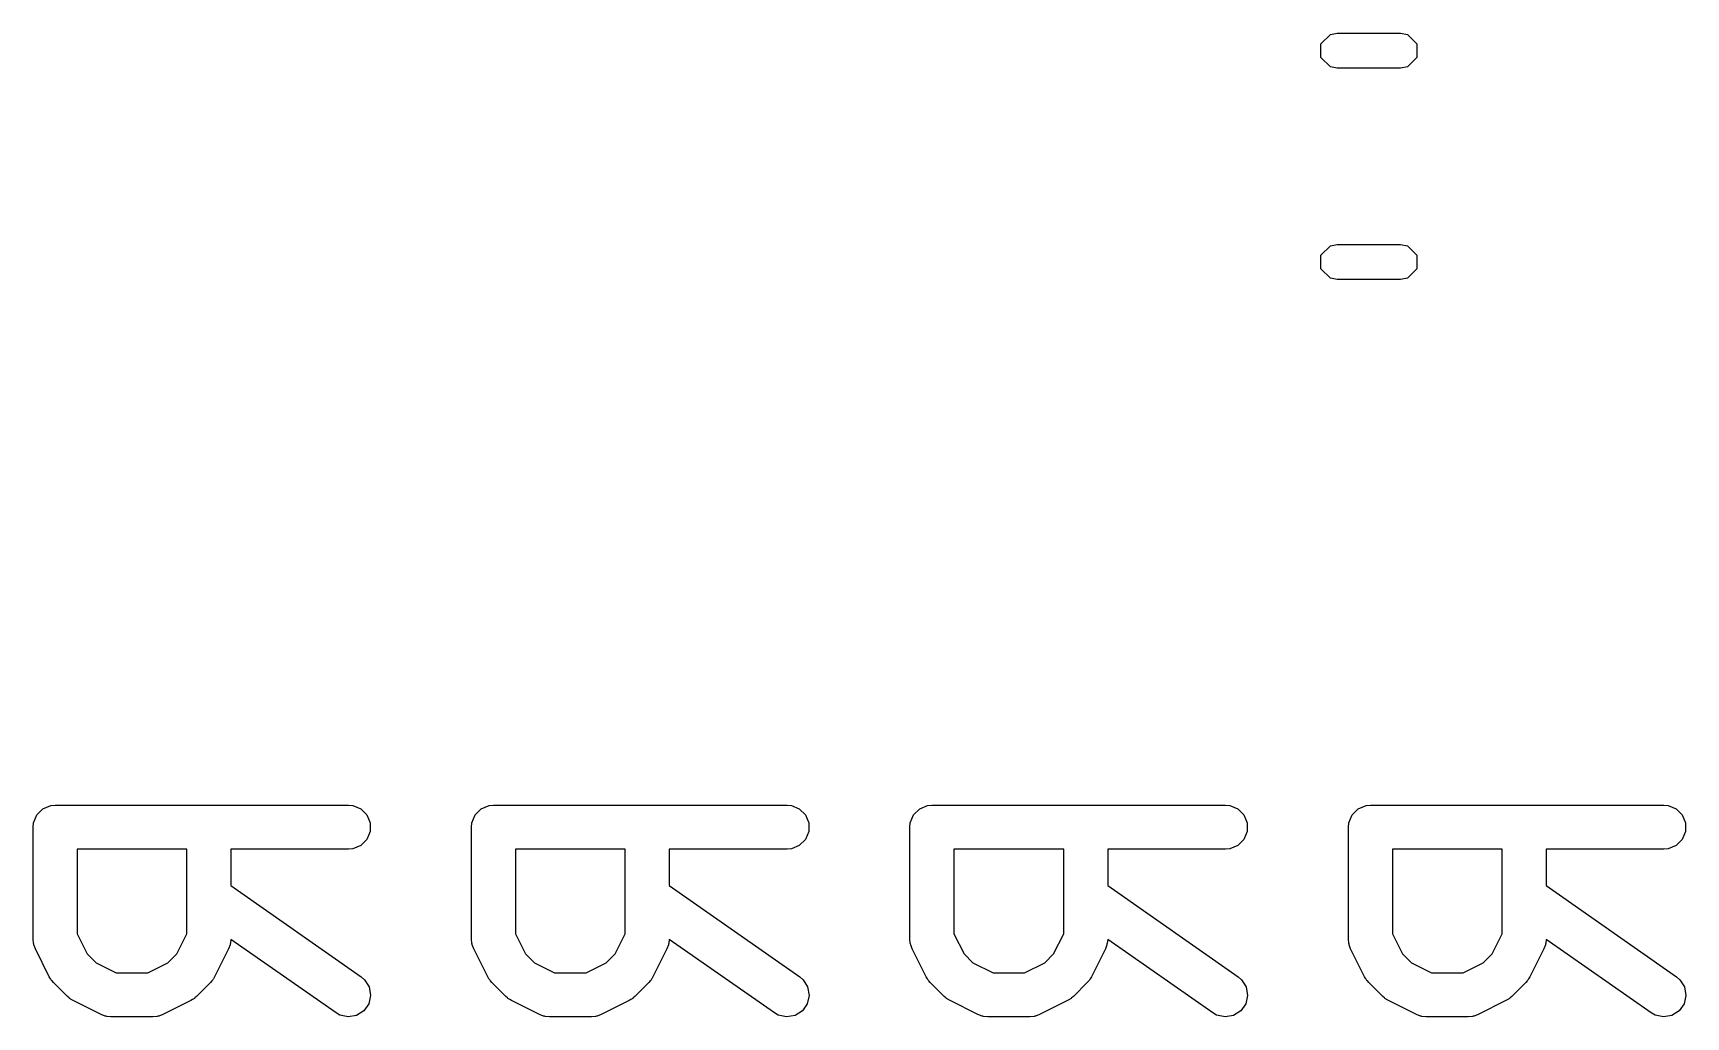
# Model space of a CAD drawing. Extents: x 3.99 to 8.09, y -5.39 to -1.7.
# Drawn here: x 6.1772 to 6.3988, y -2.7847 to -2.6528 of the extents above; entities that cross this region are included whole.
import ezdxf

# ---------------------------------------------------------------- set-up
doc = ezdxf.new("R2010")
doc.units = 0
doc.header["$MEASUREMENT"] = 0
doc.layers.add('BLACK', color=7, linetype='CONTINUOUS')

msp = doc.modelspace()

# ---------------------------------------------------------------- linework, layer by layer
at = {"layer": 'BLACK', "linetype": 'CONTINUOUS'}
for p, q in [((6.34987, -2.65421), (6.35115, -2.65294)), ((6.35115, -2.65294), (6.35205, -2.65276)), ((6.35205, -2.65276), (6.36054, -2.65276)), ((6.36054, -2.65276), (6.36145, -2.65294)), ((6.36145, -2.65294), (6.36273, -2.65421)), ((6.34987, -2.65602), (6.34987, -2.65421)), ((6.36273, -2.65421), (6.36273, -2.65602)), ((6.35115, -2.6573), (6.34987, -2.65602)), ((6.35205, -2.65748), (6.35115, -2.6573)), ((6.36054, -2.65748), (6.35205, -2.65748)), ((6.36145, -2.6573), (6.36054, -2.65748)), ((6.36273, -2.65602), (6.36145, -2.6573)), ((6.34987, -2.68256), (6.35115, -2.68128)), ((6.35115, -2.68128), (6.35205, -2.6811)), ((6.35205, -2.6811), (6.36054, -2.6811)), ((6.36054, -2.6811), (6.36145, -2.68128)), ((6.36145, -2.68128), (6.36273, -2.68256)), ((6.34987, -2.68437), (6.34987, -2.68256)), ((6.36273, -2.68256), (6.36273, -2.68437)), ((6.35115, -2.68565), (6.34987, -2.68437)), ((6.35205, -2.68583), (6.35115, -2.68565)), ((6.36054, -2.68583), (6.35205, -2.68583)), ((6.36145, -2.68565), (6.36054, -2.68583)), ((6.36273, -2.68437), (6.36145, -2.68565)), ((6.17766, -2.75764), (6.17847, -2.75682)), ((6.17847, -2.75682), (6.17953, -2.75638)), ((6.17953, -2.75638), (6.18011, -2.75633)), ((6.18011, -2.75633), (6.21948, -2.75633)), ((6.21948, -2.75633), (6.22006, -2.75638)), ((6.22006, -2.75638), (6.22112, -2.75682)), ((6.22112, -2.75682), (6.22194, -2.75764)), ((6.23645, -2.75764), (6.23726, -2.75682)), ((6.23726, -2.75682), (6.23833, -2.75638)), ((6.23833, -2.75638), (6.2389, -2.75633)), ((6.2389, -2.75633), (6.27827, -2.75633)), ((6.27827, -2.75633), (6.27885, -2.75638)), ((6.27885, -2.75638), (6.27991, -2.75682)), ((6.27991, -2.75682), (6.28073, -2.75764)), ((6.29524, -2.75764), (6.29606, -2.75682)), ((6.29606, -2.75682), (6.29712, -2.75638)), ((6.29712, -2.75638), (6.2977, -2.75633)), ((6.2977, -2.75633), (6.33707, -2.75633)), ((6.33707, -2.75633), (6.33764, -2.75638)), ((6.33764, -2.75638), (6.33871, -2.75682)), ((6.33871, -2.75682), (6.33952, -2.75764)), ((6.35403, -2.75764), (6.35485, -2.75682)), ((6.35485, -2.75682), (6.35591, -2.75638)), ((6.35591, -2.75638), (6.35649, -2.75633)), ((6.35649, -2.75633), (6.39586, -2.75633)), ((6.39586, -2.75633), (6.39644, -2.75638)), ((6.39644, -2.75638), (6.3975, -2.75682)), ((6.3975, -2.75682), (6.39831, -2.75764)), ((6.17716, -2.75928), (6.17721, -2.7587)), ((6.17716, -2.77428), (6.17716, -2.75928)), ((6.17721, -2.7587), (6.17766, -2.75764)), ((6.22194, -2.75764), (6.22238, -2.7587)), ((6.22238, -2.7587), (6.22238, -2.75986)), ((6.23595, -2.75928), (6.23601, -2.7587)), ((6.23595, -2.77428), (6.23595, -2.75928)), ((6.23601, -2.7587), (6.23645, -2.75764)), ((6.28073, -2.75764), (6.28117, -2.7587)), ((6.28117, -2.7587), (6.28117, -2.75986)), ((6.29474, -2.75928), (6.2948, -2.7587)), ((6.29474, -2.77428), (6.29474, -2.75928)), ((6.2948, -2.7587), (6.29524, -2.75764)), ((6.33952, -2.75764), (6.33996, -2.7587)), ((6.33996, -2.7587), (6.33996, -2.75986)), ((6.35354, -2.75928), (6.35359, -2.7587)), ((6.35354, -2.77428), (6.35354, -2.75928)), ((6.35359, -2.7587), (6.35403, -2.75764)), ((6.39831, -2.75764), (6.39876, -2.7587)), ((6.39876, -2.7587), (6.39876, -2.75986)), ((6.22112, -2.76174), (6.22006, -2.76218)), ((6.22194, -2.76092), (6.22112, -2.76174)), ((6.22238, -2.75986), (6.22194, -2.76092)), ((6.27991, -2.76174), (6.27885, -2.76218)), ((6.28073, -2.76092), (6.27991, -2.76174)), ((6.28117, -2.75986), (6.28073, -2.76092)), ((6.33871, -2.76174), (6.33764, -2.76218)), ((6.33952, -2.76092), (6.33871, -2.76174)), ((6.33996, -2.75986), (6.33952, -2.76092)), ((6.3975, -2.76174), (6.39644, -2.76218)), ((6.39831, -2.76092), (6.3975, -2.76174)), ((6.39876, -2.75986), (6.39831, -2.76092)), ((6.19778, -2.76223), (6.18306, -2.76223)), ((6.18306, -2.76223), (6.18306, -2.77358)), ((6.19778, -2.77358), (6.19778, -2.76223)), ((6.21948, -2.76223), (6.20369, -2.76223)), ((6.20369, -2.76223), (6.20369, -2.76712)), ((6.22006, -2.76218), (6.21948, -2.76223)), ((6.25657, -2.76223), (6.24186, -2.76223)), ((6.24186, -2.76223), (6.24186, -2.77358)), ((6.25657, -2.77358), (6.25657, -2.76223)), ((6.27827, -2.76223), (6.26248, -2.76223)), ((6.26248, -2.76223), (6.26248, -2.76712)), ((6.27885, -2.76218), (6.27827, -2.76223)), ((6.31537, -2.76223), (6.30065, -2.76223)), ((6.30065, -2.76223), (6.30065, -2.77358)), ((6.31537, -2.77358), (6.31537, -2.76223)), ((6.33707, -2.76223), (6.32127, -2.76223)), ((6.32127, -2.76223), (6.32127, -2.76712)), ((6.33764, -2.76218), (6.33707, -2.76223)), ((6.37416, -2.76223), (6.35944, -2.76223)), ((6.35944, -2.76223), (6.35944, -2.77358)), ((6.37416, -2.77358), (6.37416, -2.76223)), ((6.39586, -2.76223), (6.38006, -2.76223)), ((6.38006, -2.76223), (6.38006, -2.76712)), ((6.39644, -2.76218), (6.39586, -2.76223)), ((6.20369, -2.76712), (6.22117, -2.77936)), ((6.26248, -2.76712), (6.27997, -2.77936)), ((6.32127, -2.76712), (6.33876, -2.77936)), ((6.38006, -2.76712), (6.39755, -2.77936)), ((6.17721, -2.77485), (6.17716, -2.77428)), ((6.17726, -2.77495), (6.17721, -2.77485)), ((6.17726, -2.77506), (6.17726, -2.77495)), ((6.17747, -2.7756), (6.17726, -2.77506)), ((6.18306, -2.77358), (6.18441, -2.77628)), ((6.19643, -2.77628), (6.19778, -2.77358)), ((6.20358, -2.77506), (6.20337, -2.7756)), ((6.20359, -2.77495), (6.20358, -2.77506)), ((6.20363, -2.77485), (6.20359, -2.77495)), ((6.20368, -2.77432), (6.20363, -2.77485)), ((6.21779, -2.7842), (6.20368, -2.77432)), ((6.23601, -2.77485), (6.23595, -2.77428)), ((6.23605, -2.77495), (6.23601, -2.77485)), ((6.23606, -2.77506), (6.23605, -2.77495)), ((6.23626, -2.7756), (6.23606, -2.77506)), ((6.24186, -2.77358), (6.24321, -2.77628)), ((6.25522, -2.77628), (6.25657, -2.77358)), ((6.26237, -2.77506), (6.26217, -2.7756)), ((6.26238, -2.77495), (6.26237, -2.77506)), ((6.26242, -2.77485), (6.26238, -2.77495)), ((6.26247, -2.77432), (6.26242, -2.77485)), ((6.27658, -2.7842), (6.26247, -2.77432)), ((6.2948, -2.77485), (6.29474, -2.77428)), ((6.29484, -2.77495), (6.2948, -2.77485)), ((6.29485, -2.77506), (6.29484, -2.77495)), ((6.29506, -2.7756), (6.29485, -2.77506)), ((6.30065, -2.77358), (6.302, -2.77628)), ((6.31402, -2.77628), (6.31537, -2.77358)), ((6.32117, -2.77506), (6.32096, -2.7756)), ((6.32121, -2.77485), (6.32117, -2.77495)), ((6.32117, -2.77495), (6.32117, -2.77506)), ((6.32127, -2.77432), (6.32121, -2.77485)), ((6.33537, -2.7842), (6.32127, -2.77432)), ((6.35359, -2.77485), (6.35354, -2.77428)), ((6.35363, -2.77495), (6.35359, -2.77485)), ((6.35364, -2.77506), (6.35363, -2.77495)), ((6.35385, -2.7756), (6.35364, -2.77506)), ((6.35944, -2.77358), (6.36079, -2.77628)), ((6.37281, -2.77628), (6.37416, -2.77358)), ((6.37996, -2.77506), (6.37975, -2.7756)), ((6.37997, -2.77495), (6.37996, -2.77506)), ((6.38001, -2.77485), (6.37997, -2.77495)), ((6.38006, -2.77432), (6.38001, -2.77485)), ((6.39417, -2.7842), (6.38006, -2.77432)), ((6.17934, -2.77935), (6.17747, -2.7756)), ((6.18441, -2.77628), (6.18561, -2.77748)), ((6.19523, -2.77748), (6.19643, -2.77628)), ((6.20337, -2.7756), (6.2015, -2.77935)), ((6.23814, -2.77935), (6.23626, -2.7756)), ((6.24321, -2.77628), (6.2444, -2.77748)), ((6.25403, -2.77748), (6.25522, -2.77628)), ((6.26217, -2.7756), (6.26029, -2.77935)), ((6.29693, -2.77935), (6.29506, -2.7756)), ((6.302, -2.77628), (6.30319, -2.77748)), ((6.31282, -2.77748), (6.31402, -2.77628)), ((6.32096, -2.7756), (6.31908, -2.77935)), ((6.35572, -2.77935), (6.35385, -2.7756)), ((6.36079, -2.77628), (6.36199, -2.77748)), ((6.37161, -2.77748), (6.37281, -2.77628)), ((6.37975, -2.7756), (6.37788, -2.77935)), ((6.1795, -2.7796), (6.17934, -2.77935)), ((6.18561, -2.77748), (6.18831, -2.77882)), ((6.18831, -2.77882), (6.19254, -2.77882)), ((6.19254, -2.77882), (6.19523, -2.77748)), ((6.2015, -2.77935), (6.20134, -2.7796)), ((6.22117, -2.77936), (6.22161, -2.77974)), ((6.23829, -2.7796), (6.23814, -2.77935)), ((6.2444, -2.77748), (6.2471, -2.77882)), ((6.2471, -2.77882), (6.25133, -2.77882)), ((6.25133, -2.77882), (6.25403, -2.77748)), ((6.26029, -2.77935), (6.26014, -2.7796)), ((6.27997, -2.77936), (6.28041, -2.77974)), ((6.29709, -2.7796), (6.29693, -2.77935)), ((6.30319, -2.77748), (6.30589, -2.77882)), ((6.30589, -2.77882), (6.31012, -2.77882)), ((6.31012, -2.77882), (6.31282, -2.77748)), ((6.31908, -2.77935), (6.31893, -2.7796)), ((6.33876, -2.77936), (6.3392, -2.77974)), ((6.35588, -2.7796), (6.35572, -2.77935)), ((6.36199, -2.77748), (6.36469, -2.77882)), ((6.36469, -2.77882), (6.36892, -2.77882)), ((6.36892, -2.77882), (6.37161, -2.77748)), ((6.37788, -2.77935), (6.37772, -2.7796)), ((6.39755, -2.77936), (6.39799, -2.77974)), ((6.17953, -2.77967), (6.1795, -2.7796)), ((6.1796, -2.77975), (6.17953, -2.77967)), ((6.17965, -2.77984), (6.1796, -2.77975)), ((6.17971, -2.77989), (6.17965, -2.77984)), ((6.1799, -2.78012), (6.17971, -2.77989)), ((6.18177, -2.78199), (6.1799, -2.78012)), ((6.20095, -2.78012), (6.19907, -2.78199)), ((6.20113, -2.77989), (6.20095, -2.78012)), ((6.20119, -2.77984), (6.20113, -2.77989)), ((6.20125, -2.77975), (6.20119, -2.77984)), ((6.20131, -2.77967), (6.20125, -2.77975)), ((6.20134, -2.7796), (6.20131, -2.77967)), ((6.22161, -2.77974), (6.22223, -2.78071)), ((6.22223, -2.78071), (6.22243, -2.78184)), ((6.23832, -2.77967), (6.23829, -2.7796)), ((6.23839, -2.77975), (6.23832, -2.77967)), ((6.23845, -2.77984), (6.23839, -2.77975)), ((6.2385, -2.77989), (6.23845, -2.77984)), ((6.23869, -2.78012), (6.2385, -2.77989)), ((6.24057, -2.78199), (6.23869, -2.78012)), ((6.25974, -2.78012), (6.25786, -2.78199)), ((6.25992, -2.77989), (6.25974, -2.78012)), ((6.25998, -2.77984), (6.25992, -2.77989)), ((6.26004, -2.77975), (6.25998, -2.77984)), ((6.26011, -2.77967), (6.26004, -2.77975)), ((6.26014, -2.7796), (6.26011, -2.77967)), ((6.28041, -2.77974), (6.28103, -2.78071)), ((6.28103, -2.78071), (6.28123, -2.78184)), ((6.29712, -2.77967), (6.29709, -2.7796)), ((6.29718, -2.77975), (6.29712, -2.77967)), ((6.29724, -2.77984), (6.29718, -2.77975)), ((6.2973, -2.77989), (6.29724, -2.77984)), ((6.29748, -2.78012), (6.2973, -2.77989)), ((6.29936, -2.78199), (6.29748, -2.78012)), ((6.31853, -2.78012), (6.31666, -2.78199)), ((6.31872, -2.77989), (6.31853, -2.78012)), ((6.31878, -2.77984), (6.31872, -2.77989)), ((6.31883, -2.77975), (6.31878, -2.77984)), ((6.3189, -2.77967), (6.31883, -2.77975)), ((6.31893, -2.7796), (6.3189, -2.77967)), ((6.3392, -2.77974), (6.33982, -2.78071)), ((6.33982, -2.78071), (6.34002, -2.78184)), ((6.35591, -2.77967), (6.35588, -2.7796)), ((6.35598, -2.77975), (6.35591, -2.77967)), ((6.35603, -2.77984), (6.35598, -2.77975)), ((6.35609, -2.77989), (6.35603, -2.77984)), ((6.35628, -2.78012), (6.35609, -2.77989)), ((6.35815, -2.78199), (6.35628, -2.78012)), ((6.37732, -2.78012), (6.37545, -2.78199)), ((6.37751, -2.77989), (6.37732, -2.78012)), ((6.37757, -2.77984), (6.37751, -2.77989)), ((6.37763, -2.77975), (6.37757, -2.77984)), ((6.37769, -2.77967), (6.37763, -2.77975)), ((6.37772, -2.7796), (6.37769, -2.77967)), ((6.39799, -2.77974), (6.39861, -2.78071)), ((6.39861, -2.78071), (6.39881, -2.78184)), ((6.182, -2.78218), (6.18177, -2.78199)), ((6.18205, -2.78224), (6.182, -2.78218)), ((6.18214, -2.78229), (6.18205, -2.78224)), ((6.18222, -2.78236), (6.18214, -2.78229)), ((6.18229, -2.78239), (6.18222, -2.78236)), ((6.18254, -2.78254), (6.18229, -2.78239)), ((6.18629, -2.78442), (6.18254, -2.78254)), ((6.1983, -2.78254), (6.19455, -2.78442)), ((6.19855, -2.78239), (6.1983, -2.78254)), ((6.19862, -2.78236), (6.19855, -2.78239)), ((6.19871, -2.78229), (6.19862, -2.78236)), ((6.19879, -2.78224), (6.19871, -2.78229)), ((6.19885, -2.78218), (6.19879, -2.78224)), ((6.19907, -2.78199), (6.19885, -2.78218)), ((6.22152, -2.78391), (6.22055, -2.78453)), ((6.22218, -2.78297), (6.22152, -2.78391)), ((6.22243, -2.78184), (6.22218, -2.78297)), ((6.24079, -2.78218), (6.24057, -2.78199)), ((6.24084, -2.78224), (6.24079, -2.78218)), ((6.24093, -2.78229), (6.24084, -2.78224)), ((6.24101, -2.78236), (6.24093, -2.78229)), ((6.24108, -2.78239), (6.24101, -2.78236)), ((6.24133, -2.78254), (6.24108, -2.78239)), ((6.24508, -2.78442), (6.24133, -2.78254)), ((6.2571, -2.78254), (6.25335, -2.78442)), ((6.25734, -2.78239), (6.2571, -2.78254)), ((6.25742, -2.78236), (6.25734, -2.78239)), ((6.2575, -2.78229), (6.25742, -2.78236)), ((6.25759, -2.78224), (6.2575, -2.78229)), ((6.25764, -2.78218), (6.25759, -2.78224)), ((6.25786, -2.78199), (6.25764, -2.78218)), ((6.28032, -2.78391), (6.27934, -2.78453)), ((6.28098, -2.78297), (6.28032, -2.78391)), ((6.28123, -2.78184), (6.28098, -2.78297)), ((6.29958, -2.78218), (6.29936, -2.78199)), ((6.29964, -2.78224), (6.29958, -2.78218)), ((6.29972, -2.78229), (6.29964, -2.78224)), ((6.29981, -2.78236), (6.29972, -2.78229)), ((6.29988, -2.78239), (6.29981, -2.78236)), ((6.30013, -2.78254), (6.29988, -2.78239)), ((6.30387, -2.78442), (6.30013, -2.78254)), ((6.31589, -2.78254), (6.31214, -2.78442)), ((6.31614, -2.78239), (6.31589, -2.78254)), ((6.31621, -2.78236), (6.31614, -2.78239)), ((6.31629, -2.78229), (6.31621, -2.78236)), ((6.31638, -2.78224), (6.31629, -2.78229)), ((6.31643, -2.78218), (6.31638, -2.78224)), ((6.31666, -2.78199), (6.31643, -2.78218)), ((6.33911, -2.78391), (6.33814, -2.78453)), ((6.33977, -2.78297), (6.33911, -2.78391)), ((6.34002, -2.78184), (6.33977, -2.78297)), ((6.35838, -2.78218), (6.35815, -2.78199)), ((6.35843, -2.78224), (6.35838, -2.78218)), ((6.35852, -2.78229), (6.35843, -2.78224)), ((6.3586, -2.78236), (6.35852, -2.78229)), ((6.35867, -2.78239), (6.3586, -2.78236)), ((6.35892, -2.78254), (6.35867, -2.78239)), ((6.36267, -2.78442), (6.35892, -2.78254)), ((6.37468, -2.78254), (6.37093, -2.78442)), ((6.37493, -2.78239), (6.37468, -2.78254)), ((6.375, -2.78236), (6.37493, -2.78239)), ((6.37508, -2.78229), (6.375, -2.78236)), ((6.37517, -2.78224), (6.37508, -2.78229)), ((6.37522, -2.78218), (6.37517, -2.78224)), ((6.37545, -2.78199), (6.37522, -2.78218)), ((6.3979, -2.78391), (6.39693, -2.78453)), ((6.39856, -2.78297), (6.3979, -2.78391)), ((6.39881, -2.78184), (6.39856, -2.78297)), ((6.18683, -2.78463), (6.18629, -2.78442)), ((6.18694, -2.78463), (6.18683, -2.78463)), ((6.18703, -2.78467), (6.18694, -2.78463)), ((6.18761, -2.78473), (6.18703, -2.78467)), ((6.19323, -2.78473), (6.18761, -2.78473)), ((6.19381, -2.78467), (6.19323, -2.78473)), ((6.19391, -2.78463), (6.19381, -2.78467)), ((6.19401, -2.78463), (6.19391, -2.78463)), ((6.19455, -2.78442), (6.19401, -2.78463)), ((6.21829, -2.78448), (6.21779, -2.7842)), ((6.21942, -2.78473), (6.21829, -2.78448)), ((6.22055, -2.78453), (6.21942, -2.78473)), ((6.24562, -2.78463), (6.24508, -2.78442)), ((6.24573, -2.78463), (6.24562, -2.78463)), ((6.24583, -2.78467), (6.24573, -2.78463)), ((6.2464, -2.78473), (6.24583, -2.78467)), ((6.25203, -2.78473), (6.2464, -2.78473)), ((6.2526, -2.78467), (6.25203, -2.78473)), ((6.2527, -2.78463), (6.2526, -2.78467)), ((6.25281, -2.78463), (6.2527, -2.78463)), ((6.25335, -2.78442), (6.25281, -2.78463)), ((6.27708, -2.78448), (6.27658, -2.7842)), ((6.27821, -2.78473), (6.27708, -2.78448)), ((6.27934, -2.78453), (6.27821, -2.78473)), ((6.30442, -2.78463), (6.30387, -2.78442)), ((6.30452, -2.78463), (6.30442, -2.78463)), ((6.30462, -2.78467), (6.30452, -2.78463)), ((6.3052, -2.78473), (6.30462, -2.78467)), ((6.31082, -2.78473), (6.3052, -2.78473)), ((6.3114, -2.78467), (6.31082, -2.78473)), ((6.31149, -2.78463), (6.3114, -2.78467)), ((6.3116, -2.78463), (6.31149, -2.78463)), ((6.31214, -2.78442), (6.3116, -2.78463)), ((6.33588, -2.78448), (6.33537, -2.7842)), ((6.337, -2.78473), (6.33588, -2.78448)), ((6.33814, -2.78453), (6.337, -2.78473)), ((6.36321, -2.78463), (6.36267, -2.78442)), ((6.36331, -2.78463), (6.36321, -2.78463)), ((6.36341, -2.78467), (6.36331, -2.78463)), ((6.36399, -2.78473), (6.36341, -2.78467)), ((6.36961, -2.78473), (6.36399, -2.78473)), ((6.37019, -2.78467), (6.36961, -2.78473)), ((6.37029, -2.78463), (6.37019, -2.78467)), ((6.37039, -2.78463), (6.37029, -2.78463)), ((6.37093, -2.78442), (6.37039, -2.78463)), ((6.39467, -2.78448), (6.39417, -2.7842)), ((6.3958, -2.78473), (6.39467, -2.78448)), ((6.39693, -2.78453), (6.3958, -2.78473))]:
    msp.add_line(p, q, dxfattribs=at)

doc.saveas('drawing.dxf')
